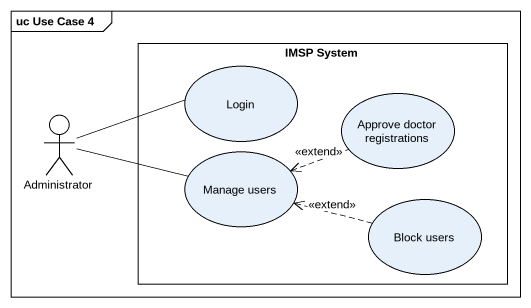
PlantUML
@startuml
mainframe uc Use Case 4
rectangle "IMSP System" as IMSP_System {
  usecase Login
  usecase "Approve doctor registrations" as Approve_doctor_registrations
  usecase "Manage users" as Manage_users
  usecase "Block users" as Block_users
}
actor Administrator
Administrator -right- Login
Administrator -right- Manage_users
Approve_doctor_registrations .left.> Manage_users : <<extend>>
Block_users .left.> Manage_users : <<extend>>
@enduml
